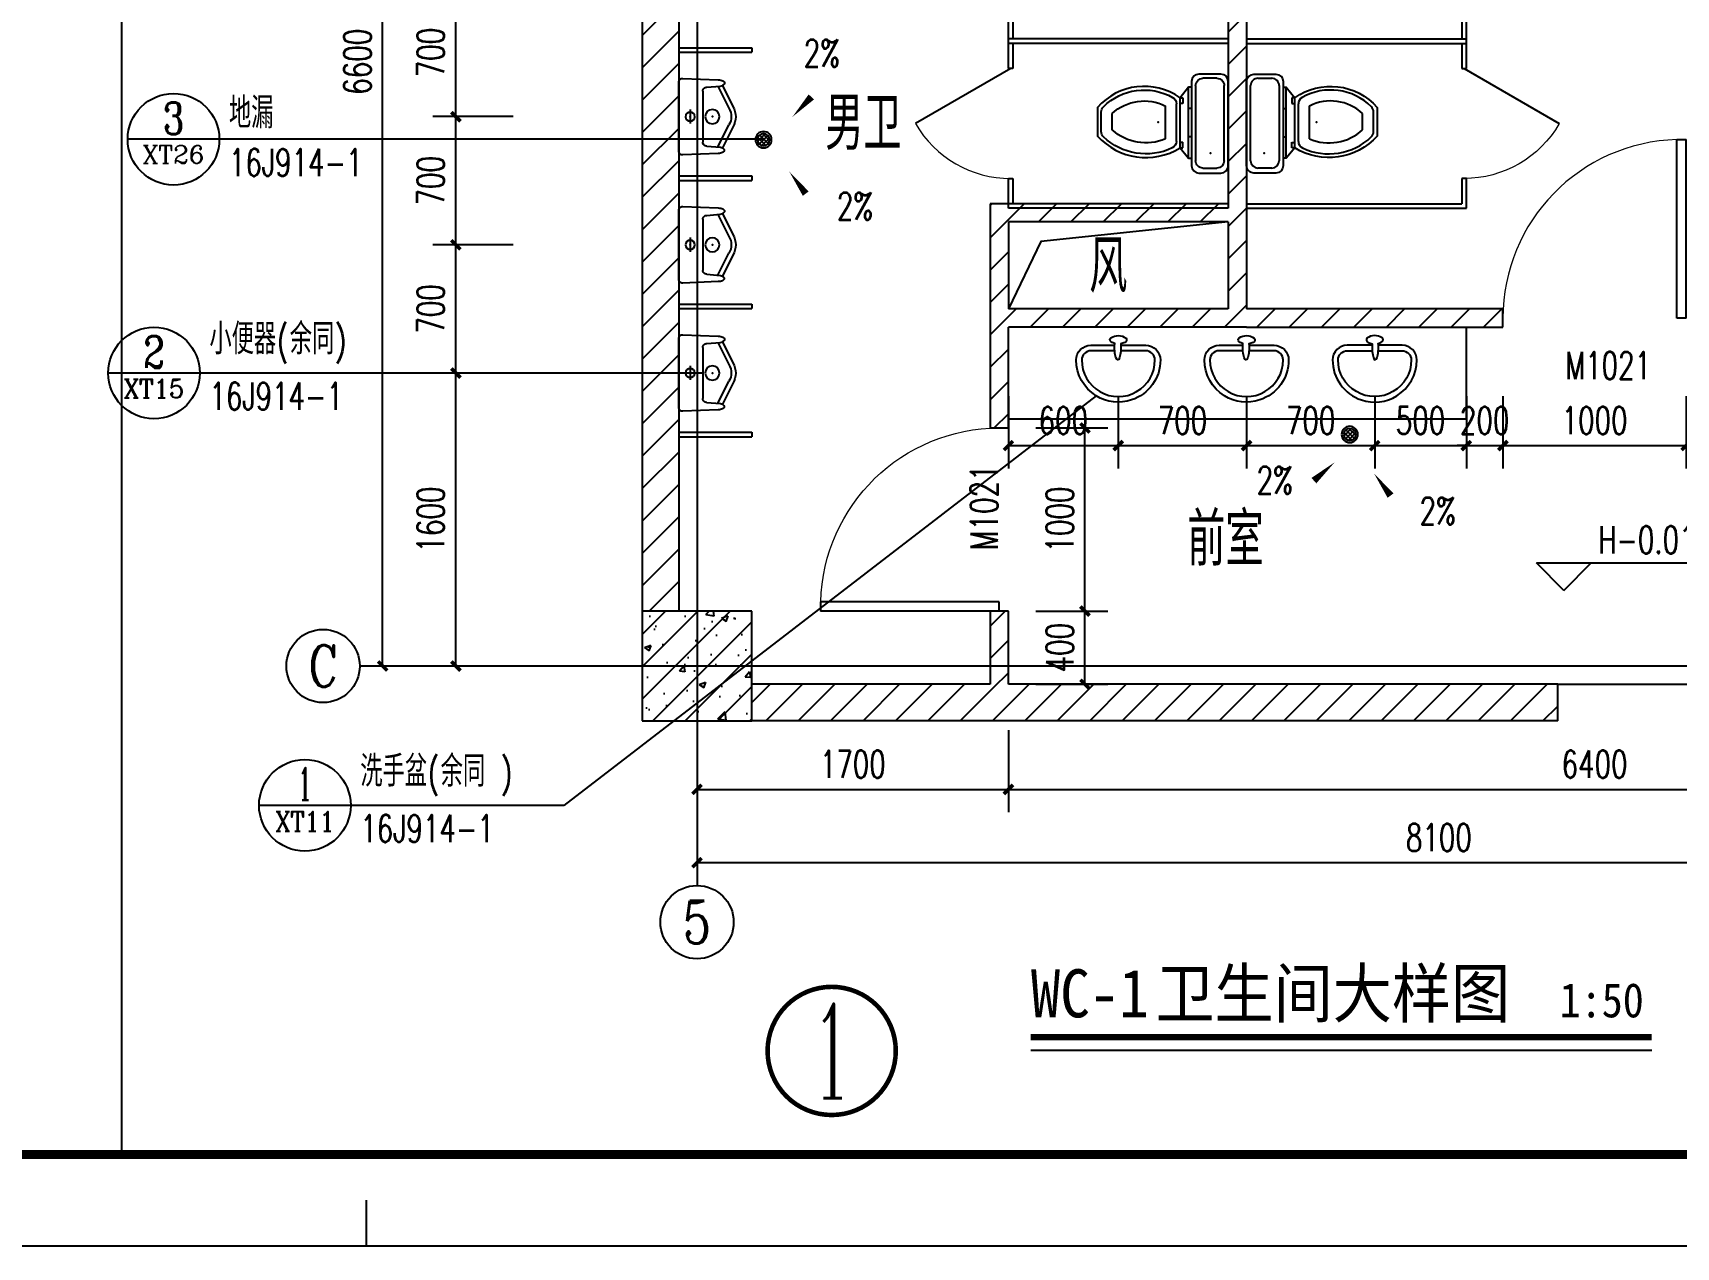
# Model space of a CAD drawing. Extents: x 1738711 to 2346805, y 1189731 to 2516152.
# Drawn here: x 2127662 to 2136634, y 1368210 to 1374842 of the extents above; entities that cross this region are included whole.
import ezdxf
from ezdxf.enums import TextEntityAlignment as Align

# ---------------------------------------------------------------- set-up
doc = ezdxf.new("R2010")
doc.units = 0
doc.header["$LTSCALE"] = 1000
doc.header["$MEASUREMENT"] = 0
doc.linetypes.add('复件 140224通州运河二期售楼部条件图_t3$0$X-ME SHAFT SH$0$X-B2$0$WATER_LINE', pattern=[0])
doc.layers.add('_0', color=7, linetype='Continuous', lineweight=25)
for name, color, linetype in [('AD-NOTE-BLPT', 3, 'Continuous'), ('AR-TEXT', 7, 'Continuous'), ('AXIS', 3, 'Continuous'), ('AXIS_TEXT', 7, 'Continuous'), ('COLUMN', 9, 'Continuous'), ('DIM_ELEV', 3, 'Continuous'), ('DIM_IDEN', 3, 'Continuous'), ('DIM_SYMB', 3, 'Continuous'), ('DOTE', 1, 'Continuous'), ('LATRINE', 6, 'Continuous'), ('LVTRY', 6, 'Continuous'), ('PUB_DIM', 3, 'Continuous'), ('PUB_HATCH', 8, 'Continuous'), ('PUB_TEXT', 7, 'Continuous'), ('TK', 4, 'Continuous'), ('WALL', 40, 'Continuous'), ('WINDOW', 144, 'Continuous'), ('WINDOW_TEXT', 7, 'Continuous'), ('屋面地漏', 7, 'Continuous'), ('看线', 8, 'Continuous')]:
    doc.layers.add(name, color=color, linetype=linetype)
doc.styles.add('_TCH_AXIS', font='COMPLEX', dxfattribs={"bigfont": 'GBCBIG'})
doc.styles.add('_TCH_DIM', font='SIMPLEX', dxfattribs={"bigfont": 'GBCBIG'})
doc.styles.add('_TCH_DIM_T3', font='SIMPLEX', dxfattribs={"width": 0.705882, "bigfont": 'GBCBIG'})
doc.styles.add('_TCH_LABEL', font='COMPLEX', dxfattribs={"bigfont": 'GBCBIG'})
doc.styles.add('_TCH_WINDOW', font='SIMPLEX', dxfattribs={"height": 3.5, "bigfont": 'GBCBIG'})
doc.styles.add('COMPLEX', font='COMPLEX')
doc.styles.get("Standard").update_dxf_attribs({"font": 'gbenor.shx', "bigfont": 'gbcbig.shx'})
doc.styles.add('宋体', font='SIMSUN.TTF', dxfattribs={"width": 0.75})
doc.styles.add('黑体', font='simhei_0.ttf', dxfattribs={"width": 0.9})
doc.dimstyles.new('_TCH_ARCH&&50', dxfattribs={"dimtxt": 148.75, "dimasz": 50, "dimexe": 125, "dimexo": 150, "dimgap": 63.125, "dimtad": 1, "dimdec": 0, "dimzin": 0, "dimdsep": 46, "dimtxsty": '_TCH_DIM_T3', "dimblk": 'ARCHTICK', "dimcen": 0.09, "dimclrt": 7, "dimazin": 2, "dimtfac": 1, "dimtdec": 0, "dimtix": 1, "dimtmove": 2, "dimatfit": 3, "dimfxl": 50, "dimtolj": 1, "dimtzin": 0, "dimarcsym": 0})
pattern_1 = [(45, (0, 89.76), (-88.388383, 88.388383), [])]

# ---------------------------------------------------------------- blocks, each defined once
blk = doc.blocks.new('$lvtry$00000218')
at = {"color": 0, "linetype": 'Continuous'}
for p, q in [((-243.2, -138.2), (-243.2, -61.8)), ((-203.2, -21.8), (207.7, -21.8)), ((247.7, -61.8), (247.7, -138.2)), ((207.7, -178.2), (-203.2, -178.2)), ((198.4, -200), (-189.5, -200)), ((-189.5, -216.1), (198.4, -216.1)), ((-132.7, -262.9), (-132.7, -247.7)), ((-132.7, -247.7), (-103, -247.7)), ((-132.7, -262.9), (140.9, -262.9)), ((-103, -247.7), (-103, -262.9)), ((-103, -247.7), (-102.3, -247.7)), ((-73.2, -200), (-73.2, -216.1)), ((-73.1, -216.1), (82.7, -216.1)), ((82.6, -200.5), (82.6, -216.1)), ((140.9, -247.7), (110.1, -247.7)), ((110.1, -247.7), (110.1, -262.9)), ((140.9, -262.9), (140.9, -247.7)), ((-97, -282.9), (108, -282.9)), ((-83.9, -342.9), (96.1, -342.9)), ((-43.6, -693.3), (63.6, -693.3)), ((-34.9, -633.3), (55.2, -633.3))]:
    blk.add_line(p, q, dxfattribs=at)
blk.add_lwpolyline([(141, -263, -0.386399), (87.3, -713.3), (-67.9, -713.3, -0.361809), (-132.7, -262.9), (-189.5, -216.1), (-189.5, -200), (-230, -200, -0.414212), (-270, -160), (-270, -40, -0.414219), (-230, 0), (230, 0, -0.414212), (270, -40), (270, -160, -0.414212), (230, -200), (198.4, -200), (198.4, -216.1)], format="xyb", close=True, dxfattribs=at)
for centre, radius, start, end in [((-203.2, -61.8), 40, 90, 180), ((207.7, -61.8), 40, 0, 90), ((-203.2, -138.2), 40, 180, 270), ((207.7, -138.2), 40, 270, 0), ((170.2, -449.2), 335.6, 154.70093, 223.66894), ((-97, -322.9), 40, 90, 154.70093), ((170.2, -449.2), 275.6, 157.30759, 221.91508), ((-133.7, -458.6), 257.2, 317.21877, 26.73874), ((-133.7, -458.6), 317.2, 315.38445, 29.31499), ((108, -322.9), 40, 29.31499, 90), ((-43.6, -653.3), 40, 223.66894, 270), ((63.6, -653.3), 40, 270, 315.38445)]:
    blk.add_arc(centre, radius, start, end, dxfattribs=at)
at = {"color": 0}
for p in [(-162, -96.9), (7.2, -381.7)]:
    blk.add_point(p, dxfattribs=at)
blk = doc.blocks.new('$TCHSYS$APDOOR2D')
blk.add_line((0.5, 0), (0, 0.866))
at = {"lineweight": 13}
blk.add_arc((0.5, 0), 1, 120, 180, dxfattribs=at)
blk = doc.blocks.new('herahraehreh')
at = {"layer": 'LATRINE'}
for p, q in [((5930053.5, 676666.8), (5928853.5, 676666.8)), ((5928853.5, 676666.8), (5928853.5, 676504.3)), ((5930053.5, 676641.8), (5928878.5, 676641.8)), ((5928878.5, 676504.3), (5928878.5, 676641.8)), ((5930053.5, 676641.8), (5930053.5, 676666.8)), ((5928853.5, 676504.3), (5928878.5, 676504.3)), ((5928878.5, 675904.3), (5928853.5, 675904.3)), ((5928853.5, 675904.3), (5928853.5, 675741.8)), ((5928878.5, 675766.8), (5928878.5, 675904.3)), ((5930053.5, 675741.8), (5928853.5, 675741.8)), ((5930053.5, 675766.8), (5928878.5, 675766.8)), ((5930053.5, 675741.8), (5930053.5, 675766.8))]:
    blk.add_line(p, q, dxfattribs=at)
at = {"layer": 'LATRINE', "xscale": 600, "yscale": -600, "zscale": 25, "rotation": 270}
blk.add_blockref('$TCHSYS$APDOOR2D', (5928866, 676204.3), dxfattribs=at)
at = {"layer": 'LVTRY', "rotation": 269.9999999999435}
blk.add_blockref('$lvtry$00000218', (5930053.5, 676204.3), dxfattribs=at)
blk = doc.blocks.new('hjashrtahreahe')
blk.add_line((42800, 0), (42800, 500))
at = {"const_width": 25}
blk.add_lwpolyline([(42800, 500), (42800, 0)], dxfattribs=at)
at = {"layer": 'TK', "color": 7, "const_width": 25}
blk.add_lwpolyline([(0, 59400), (84100, 59400), (84100, 0), (0, 0)], close=True, dxfattribs=at)
at = {"layer": 'TK', "color": 3, "const_width": 100}
blk.add_lwpolyline([(2500, 1000), (2500, 58400), (83100, 58400), (83100, 1000)], close=True, dxfattribs=at)
at = {"layer": 'TK', "style": '宋体', "width": 0.75}
for tag, height, p in [('项目负责人', 350, (6003, 57089)), ('专业负责人', 350, (6003, 56224)), ('设计人', 350, (6003, 55419)), ('版号1', 250, (77304, 22193)), ('时间1', 250, (82405, 22193)), ('版号2', 250, (77304, 21593)), ('时间2', 250, (82405, 21593)), ('版号3', 250, (77304, 20993)), ('时间3', 250, (82405, 20993)), ('建筑会签', 0.0001, (78978, 2403)), ('电气会签', 0.0001, (82128, 2403)), ('结构会签', 0.0001, (78978, 1803)), ('暖通会签', 0.0001, (82128, 1803)), ('给排水会签', 0.0001, (78978, 1250)), ('智能化会签', 0.0001, (82128, 1250))]:
    blk.add_attdef(tag, text='', height=height, dxfattribs=at).set_placement(p, align=Align.CENTER)
for tag, p in [('合作设计单位', (80816, 48986)), ('版号说明1', (79854, 22318)), ('版号说明2', (79854, 21718)), ('版号说明3', (79854, 21118)), ('浙江绿储科技有限公司', (80545, 16036)), ('百兆瓦级集中式熔盐储能关键', (80545, 14953)), ('设备研发及制造基地项目', (80545, 14603)), ('1#研发楼', (80545, 13636)), ('图名', (80545, 12436)), ('工程编号', (78978, 11461)), ('子项编号', (82128, 11461)), ('建筑', (78978, 10711)), ('图号', (82128, 10711)), ('施工图', (78978, 9961)), ('2023.03', (82128, 9961)), ('审定', (79353, 8461)), ('审核', (79353, 7711)), ('工程负责', (79353, 6961)), ('专业负责', (79353, 6211)), ('设计', (79353, 5461)), ('制图', (79353, 4711)), ('校对', (79353, 3961))]:
    blk.add_attdef(tag, text='', height=250, dxfattribs=at).set_placement(p, align=Align.MIDDLE_CENTER)
blk = doc.blocks.new('A$C150E2539')
at = {"layer": 'AD-NOTE-BLPT', "color": 3}
for p, q in [((138, 195), (70, 128)), ((168, 183), (83, 98)), ((87, 178), (172, 93)), ((114, 194), (188, 120)), ((168, 182), (176, 174)), ((72, 151), (145, 78)), ((186, 158), (108, 80)), ((187, 117), (149, 79))]:
    blk.add_line(p, q, dxfattribs=at)
for radius in [79.8, 60]:
    blk.add_circle((130, 136), radius, dxfattribs=at)
blk = doc.blocks.new('_ArchTick')
at = {"color": 0, "linetype": 'ByBlock', "const_width": 0.4}
blk.add_lwpolyline([(-0.5, -0.5), (0.5, 0.5)], dxfattribs=at)
blk = doc.blocks.new('*D273')
at = {"layer": 'Defpoints', "color": 0, "transparency": 16777216}
for p in [(2132988.4, 1372683.6), (2133406.1, 1372683.6), (2132988.4, 1371683.6)]:
    blk.add_point(p, dxfattribs=at)
at = {"layer": 'PUB_DIM', "color": 0, "lineweight": -2, "transparency": 16777216}
for p, q in [((2133138.4, 1372683.6), (2133531.1, 1372683.6)), ((2133406.1, 1371683.6), (2133406.1, 1372683.6)), ((2133138.4, 1371683.6), (2133531.1, 1371683.6))]:
    blk.add_line(p, q, dxfattribs=at)
at = {"layer": 'PUB_DIM', "color": 0, "lineweight": -2, "transparency": 16777216, "xscale": 50, "yscale": 50, "zscale": 50}
for p, rotation in [((2133406.1, 1372683.6), 90), ((2133406.1, 1371683.6), 270)]:
    blk.add_blockref('_ArchTick', p, dxfattribs=dict(at, rotation=rotation))
at = {"layer": 'PUB_DIM', "color": 7, "transparency": 16777216, "insert": (2133268.6, 1372183.6), "char_height": 148.75, "attachment_point": 5, "rotation": 90, "style": '_TCH_DIM_T3'}
blk.add_mtext('\\A1;1000', dxfattribs=at)
blk = doc.blocks.new('*D274')
at = {"layer": 'Defpoints', "color": 0, "transparency": 16777216}
for p in [(2132988.4, 1371683.6), (2133406.1, 1371683.6), (2132988.4, 1371283.6)]:
    blk.add_point(p, dxfattribs=at)
at = {"layer": 'PUB_DIM', "color": 0, "lineweight": -2, "transparency": 16777216}
for p, q in [((2133138.4, 1371683.6), (2133531.1, 1371683.6)), ((2133406.1, 1371283.6), (2133406.1, 1371683.6)), ((2133138.4, 1371283.6), (2133531.1, 1371283.6))]:
    blk.add_line(p, q, dxfattribs=at)
at = {"layer": 'PUB_DIM', "color": 0, "lineweight": -2, "transparency": 16777216, "xscale": 50, "yscale": 50, "zscale": 50}
for p, rotation in [((2133406.1, 1371683.6), 90), ((2133406.1, 1371283.6), 270)]:
    blk.add_blockref('_ArchTick', p, dxfattribs=dict(at, rotation=rotation))
at = {"layer": 'PUB_DIM', "color": 7, "transparency": 16777216, "insert": (2133268.6, 1371483.6), "char_height": 148.75, "attachment_point": 5, "rotation": 90, "style": '_TCH_DIM_T3'}
blk.add_mtext('\\A1;400', dxfattribs=at)
blk = doc.blocks.new('*D2049')
at = {"layer": 'Defpoints', "color": 0, "transparency": 16777216}
for p in [(2132988.4, 1373006.6), (2133588.4, 1373006.6), (2133588.4, 1372587.4)]:
    blk.add_point(p, dxfattribs=at)
at = {"layer": 'PUB_DIM', "color": 0, "lineweight": -2, "transparency": 16777216}
for p, q in [((2132988.4, 1372856.6), (2132988.4, 1372462.4)), ((2133588.4, 1372856.6), (2133588.4, 1372462.4)), ((2132988.4, 1372587.4), (2133588.4, 1372587.4))]:
    blk.add_line(p, q, dxfattribs=at)
at = {"layer": 'PUB_DIM', "color": 0, "lineweight": -2, "transparency": 16777216, "xscale": 50, "yscale": 50, "zscale": 50, "rotation": 180}
blk.add_blockref('_ArchTick', (2132988.4, 1372587.4), dxfattribs=at)
at = {"layer": 'PUB_DIM', "color": 0, "lineweight": -2, "transparency": 16777216, "xscale": 50, "yscale": 50, "zscale": 50}
blk.add_blockref('_ArchTick', (2133588.4, 1372587.4), dxfattribs=at)
at = {"layer": 'PUB_DIM', "color": 7, "transparency": 16777216, "insert": (2133288.4, 1372724.9), "char_height": 148.75, "attachment_point": 5, "style": '_TCH_DIM_T3'}
blk.add_mtext('\\A1;600', dxfattribs=at)
blk = doc.blocks.new('*D2050')
at = {"layer": 'Defpoints', "color": 0, "transparency": 16777216}
for p in [(2133588.4, 1373006.6), (2134288.4, 1373006.6), (2134288.4, 1372587.4)]:
    blk.add_point(p, dxfattribs=at)
at = {"layer": 'PUB_DIM', "color": 0, "lineweight": -2, "transparency": 16777216}
for p, q in [((2133588.4, 1372856.6), (2133588.4, 1372462.4)), ((2134288.4, 1372856.6), (2134288.4, 1372462.4)), ((2133588.4, 1372587.4), (2134288.4, 1372587.4))]:
    blk.add_line(p, q, dxfattribs=at)
at = {"layer": 'PUB_DIM', "color": 0, "lineweight": -2, "transparency": 16777216, "xscale": 50, "yscale": 50, "zscale": 50, "rotation": 180}
blk.add_blockref('_ArchTick', (2133588.4, 1372587.4), dxfattribs=at)
at = {"layer": 'PUB_DIM', "color": 0, "lineweight": -2, "transparency": 16777216, "xscale": 50, "yscale": 50, "zscale": 50}
blk.add_blockref('_ArchTick', (2134288.4, 1372587.4), dxfattribs=at)
at = {"layer": 'PUB_DIM', "color": 7, "transparency": 16777216, "insert": (2133938.4, 1372724.9), "char_height": 148.75, "attachment_point": 5, "style": '_TCH_DIM_T3'}
blk.add_mtext('\\A1;700', dxfattribs=at)
blk = doc.blocks.new('*D2051')
at = {"layer": 'Defpoints', "color": 0, "transparency": 16777216}
for p in [(2134288.4, 1373006.6), (2134988, 1373006.6), (2134988, 1372587.4)]:
    blk.add_point(p, dxfattribs=at)
at = {"layer": 'PUB_DIM', "color": 0, "lineweight": -2, "transparency": 16777216}
for p, q in [((2134288.4, 1372856.6), (2134288.4, 1372462.4)), ((2134988, 1372856.6), (2134988, 1372462.4)), ((2134288.4, 1372587.4), (2134988, 1372587.4))]:
    blk.add_line(p, q, dxfattribs=at)
at = {"layer": 'PUB_DIM', "color": 0, "lineweight": -2, "transparency": 16777216, "xscale": 50, "yscale": 50, "zscale": 50, "rotation": 180}
blk.add_blockref('_ArchTick', (2134288.4, 1372587.4), dxfattribs=at)
at = {"layer": 'PUB_DIM', "color": 0, "lineweight": -2, "transparency": 16777216, "xscale": 50, "yscale": 50, "zscale": 50}
blk.add_blockref('_ArchTick', (2134988, 1372587.4), dxfattribs=at)
at = {"layer": 'PUB_DIM', "color": 7, "transparency": 16777216, "insert": (2134638.2, 1372724.9), "char_height": 148.75, "attachment_point": 5, "style": '_TCH_DIM_T3'}
blk.add_mtext('\\A1;700', dxfattribs=at)
blk = doc.blocks.new('*D2052')
at = {"layer": 'Defpoints', "color": 0, "transparency": 16777216}
for p in [(2134988, 1373006.6), (2135488.4, 1373006.6), (2135488.4, 1372587.4)]:
    blk.add_point(p, dxfattribs=at)
at = {"layer": 'PUB_DIM', "color": 0, "lineweight": -2, "transparency": 16777216}
for p, q in [((2134988, 1372856.6), (2134988, 1372462.4)), ((2135488.4, 1372856.6), (2135488.4, 1372462.4)), ((2134988, 1372587.4), (2135488.4, 1372587.4))]:
    blk.add_line(p, q, dxfattribs=at)
at = {"layer": 'PUB_DIM', "color": 0, "lineweight": -2, "transparency": 16777216, "xscale": 50, "yscale": 50, "zscale": 50, "rotation": 180}
blk.add_blockref('_ArchTick', (2134988, 1372587.4), dxfattribs=at)
at = {"layer": 'PUB_DIM', "color": 0, "lineweight": -2, "transparency": 16777216, "xscale": 50, "yscale": 50, "zscale": 50}
blk.add_blockref('_ArchTick', (2135488.4, 1372587.4), dxfattribs=at)
at = {"layer": 'PUB_DIM', "color": 7, "transparency": 16777216, "insert": (2135238.2, 1372724.9), "char_height": 148.75, "attachment_point": 5, "style": '_TCH_DIM_T3'}
blk.add_mtext('\\A1;500', dxfattribs=at)
blk = doc.blocks.new('*D2053')
at = {"layer": 'Defpoints', "color": 0, "transparency": 16777216}
for p in [(2135488.4, 1373006.6), (2135688.4, 1373006.6), (2135688.4, 1372587.4)]:
    blk.add_point(p, dxfattribs=at)
at = {"layer": 'PUB_DIM', "color": 0, "lineweight": -2, "transparency": 16777216}
for p, q in [((2135488.4, 1372856.6), (2135488.4, 1372462.4)), ((2135688.4, 1372856.6), (2135688.4, 1372462.4)), ((2135488.4, 1372587.4), (2135438.4, 1372587.4)), ((2135488.4, 1372587.4), (2135688.4, 1372587.4)), ((2135688.4, 1372587.4), (2135738.4, 1372587.4))]:
    blk.add_line(p, q, dxfattribs=at)
at = {"layer": 'PUB_DIM', "color": 0, "lineweight": -2, "transparency": 16777216, "xscale": 50, "yscale": 50, "zscale": 50}
blk.add_blockref('_ArchTick', (2135488.4, 1372587.4), dxfattribs=at)
at = {"layer": 'PUB_DIM', "color": 0, "lineweight": -2, "transparency": 16777216, "xscale": 50, "yscale": 50, "zscale": 50, "rotation": 180}
blk.add_blockref('_ArchTick', (2135688.4, 1372587.4), dxfattribs=at)
at = {"layer": 'PUB_DIM', "color": 7, "transparency": 16777216, "insert": (2135588.4, 1372724.9), "char_height": 148.75, "attachment_point": 5, "style": '_TCH_DIM_T3'}
blk.add_mtext('\\A1;200', dxfattribs=at)
blk = doc.blocks.new('*D2054')
at = {"layer": 'Defpoints', "color": 0, "transparency": 16777216}
for p in [(2135688.4, 1373006.6), (2136688.4, 1373006.6), (2136688.4, 1372587.4)]:
    blk.add_point(p, dxfattribs=at)
at = {"layer": 'PUB_DIM', "color": 0, "lineweight": -2, "transparency": 16777216}
for p, q in [((2135688.4, 1372856.6), (2135688.4, 1372462.4)), ((2136688.4, 1372856.6), (2136688.4, 1372462.4)), ((2135688.4, 1372587.4), (2136688.4, 1372587.4))]:
    blk.add_line(p, q, dxfattribs=at)
at = {"layer": 'PUB_DIM', "color": 0, "lineweight": -2, "transparency": 16777216, "xscale": 50, "yscale": 50, "zscale": 50, "rotation": 180}
blk.add_blockref('_ArchTick', (2135688.4, 1372587.4), dxfattribs=at)
at = {"layer": 'PUB_DIM', "color": 0, "lineweight": -2, "transparency": 16777216, "xscale": 50, "yscale": 50, "zscale": 50}
blk.add_blockref('_ArchTick', (2136688.4, 1372587.4), dxfattribs=at)
at = {"layer": 'PUB_DIM', "color": 7, "transparency": 16777216, "insert": (2136188.4, 1372724.9), "char_height": 148.75, "attachment_point": 5, "style": '_TCH_DIM_T3'}
blk.add_mtext('\\A1;1000', dxfattribs=at)
blk = doc.blocks.new('*D2059')
at = {"layer": 'Defpoints', "color": 0, "transparency": 16777216}
for p in [(2131288.4, 1371183.5), (2132988.4, 1371183.5), (2132988.4, 1370709.8)]:
    blk.add_point(p, dxfattribs=at)
at = {"layer": 'PUB_DIM', "color": 0, "lineweight": -2, "transparency": 16777216}
for p, q in [((2131288.4, 1371033.5), (2131288.4, 1370584.8)), ((2132988.4, 1371033.5), (2132988.4, 1370584.8)), ((2131288.4, 1370709.8), (2132988.4, 1370709.8))]:
    blk.add_line(p, q, dxfattribs=at)
at = {"layer": 'PUB_DIM', "color": 0, "lineweight": -2, "transparency": 16777216, "xscale": 50, "yscale": 50, "zscale": 50, "rotation": 180}
blk.add_blockref('_ArchTick', (2131288.4, 1370709.8), dxfattribs=at)
at = {"layer": 'PUB_DIM', "color": 0, "lineweight": -2, "transparency": 16777216, "xscale": 50, "yscale": 50, "zscale": 50}
blk.add_blockref('_ArchTick', (2132988.4, 1370709.8), dxfattribs=at)
at = {"layer": 'PUB_DIM', "color": 7, "transparency": 16777216, "insert": (2132138.4, 1370847.3), "char_height": 148.75, "attachment_point": 5, "style": '_TCH_DIM_T3'}
blk.add_mtext('\\A1;1700', dxfattribs=at)
blk = doc.blocks.new('*D2060')
at = {"layer": 'Defpoints', "color": 0, "transparency": 16777216}
for p in [(2132988.4, 1371183.5), (2139388.4, 1371183.5), (2139388.4, 1370709.8)]:
    blk.add_point(p, dxfattribs=at)
at = {"layer": 'PUB_DIM', "color": 0, "lineweight": -2, "transparency": 16777216}
for p, q in [((2132988.4, 1371033.5), (2132988.4, 1370584.8)), ((2139388.4, 1371033.5), (2139388.4, 1370584.8)), ((2132988.4, 1370709.8), (2139388.4, 1370709.8))]:
    blk.add_line(p, q, dxfattribs=at)
at = {"layer": 'PUB_DIM', "color": 0, "lineweight": -2, "transparency": 16777216, "xscale": 50, "yscale": 50, "zscale": 50, "rotation": 180}
blk.add_blockref('_ArchTick', (2132988.4, 1370709.8), dxfattribs=at)
at = {"layer": 'PUB_DIM', "color": 0, "lineweight": -2, "transparency": 16777216, "xscale": 50, "yscale": 50, "zscale": 50}
blk.add_blockref('_ArchTick', (2139388.4, 1370709.8), dxfattribs=at)
at = {"layer": 'PUB_DIM', "color": 7, "transparency": 16777216, "insert": (2136188.4, 1370847.3), "char_height": 148.75, "attachment_point": 5, "style": '_TCH_DIM_T3'}
blk.add_mtext('\\A1;6400', dxfattribs=at)
blk = doc.blocks.new('*D2061')
at = {"layer": 'Defpoints', "color": 0, "transparency": 16777216}
for p in [(2131288.4, 1370783.5), (2139388.4, 1370783.5), (2139388.4, 1370309.8)]:
    blk.add_point(p, dxfattribs=at)
at = {"layer": 'PUB_DIM', "color": 0, "lineweight": -2, "transparency": 16777216}
for p, q in [((2131288.4, 1370633.5), (2131288.4, 1370184.8)), ((2139388.4, 1370633.5), (2139388.4, 1370184.8)), ((2131288.4, 1370309.8), (2139388.4, 1370309.8))]:
    blk.add_line(p, q, dxfattribs=at)
at = {"layer": 'PUB_DIM', "color": 0, "lineweight": -2, "transparency": 16777216, "xscale": 50, "yscale": 50, "zscale": 50, "rotation": 180}
blk.add_blockref('_ArchTick', (2131288.4, 1370309.8), dxfattribs=at)
at = {"layer": 'PUB_DIM', "color": 0, "lineweight": -2, "transparency": 16777216, "xscale": 50, "yscale": 50, "zscale": 50}
blk.add_blockref('_ArchTick', (2139388.4, 1370309.8), dxfattribs=at)
at = {"layer": 'PUB_DIM', "color": 7, "transparency": 16777216, "insert": (2135338.4, 1370447.3), "char_height": 148.75, "attachment_point": 5, "style": '_TCH_DIM_T3'}
blk.add_mtext('\\A1;8100', dxfattribs=at)
blk = doc.blocks.new('*D2062')
at = {"layer": 'Defpoints', "color": 0, "transparency": 16777216}
for p in [(2129571.8, 1377983.6), (2130033.8, 1377983.6), (2130033.8, 1371383.6)]:
    blk.add_point(p, dxfattribs=at)
at = {"layer": 'PUB_DIM', "color": 0, "lineweight": -2, "transparency": 16777216}
for p, q in [((2129883.8, 1377983.6), (2129446.8, 1377983.6)), ((2129571.8, 1371383.6), (2129571.8, 1377983.6)), ((2129883.8, 1371383.6), (2129446.8, 1371383.6))]:
    blk.add_line(p, q, dxfattribs=at)
at = {"layer": 'PUB_DIM', "color": 0, "lineweight": -2, "transparency": 16777216, "xscale": 50, "yscale": 50, "zscale": 50}
for p, rotation in [((2129571.8, 1377983.6), 90), ((2129571.8, 1371383.6), 270)]:
    blk.add_blockref('_ArchTick', p, dxfattribs=dict(at, rotation=rotation))
at = {"layer": 'PUB_DIM', "color": 7, "transparency": 16777216, "insert": (2129434.3, 1374683.6), "char_height": 148.75, "attachment_point": 5, "rotation": 90, "style": '_TCH_DIM_T3'}
blk.add_mtext('\\A1;6600', dxfattribs=at)
blk = doc.blocks.new('*D2063')
at = {"layer": 'Defpoints', "color": 0, "transparency": 16777216}
for p in [(2129971.8, 1372983.8), (2130433.8, 1372983.8), (2130433.8, 1371383.6)]:
    blk.add_point(p, dxfattribs=at)
at = {"layer": 'PUB_DIM', "color": 0, "lineweight": -2, "transparency": 16777216}
for p, q in [((2130283.8, 1372983.8), (2129846.8, 1372983.8)), ((2129971.8, 1371383.6), (2129971.8, 1372983.8)), ((2130283.8, 1371383.6), (2129846.8, 1371383.6))]:
    blk.add_line(p, q, dxfattribs=at)
at = {"layer": 'PUB_DIM', "color": 0, "lineweight": -2, "transparency": 16777216, "xscale": 50, "yscale": 50, "zscale": 50}
for p, rotation in [((2129971.8, 1372983.8), 90), ((2129971.8, 1371383.6), 270)]:
    blk.add_blockref('_ArchTick', p, dxfattribs=dict(at, rotation=rotation))
at = {"layer": 'PUB_DIM', "color": 7, "transparency": 16777216, "insert": (2129834.3, 1372183.7), "char_height": 148.75, "attachment_point": 5, "rotation": 90, "style": '_TCH_DIM_T3'}
blk.add_mtext('\\A1;1600', dxfattribs=at)
blk = doc.blocks.new('*D2064')
at = {"layer": 'Defpoints', "color": 0, "transparency": 16777216}
for p in [(2129971.8, 1373683.8), (2130433.8, 1373683.8), (2130433.8, 1372983.8)]:
    blk.add_point(p, dxfattribs=at)
at = {"layer": 'PUB_DIM', "color": 0, "lineweight": -2, "transparency": 16777216}
for p, q in [((2130283.8, 1373683.8), (2129846.8, 1373683.8)), ((2129971.8, 1372983.8), (2129971.8, 1373683.8)), ((2130283.8, 1372983.8), (2129846.8, 1372983.8))]:
    blk.add_line(p, q, dxfattribs=at)
at = {"layer": 'PUB_DIM', "color": 0, "lineweight": -2, "transparency": 16777216, "xscale": 50, "yscale": 50, "zscale": 50}
for p, rotation in [((2129971.8, 1373683.8), 90), ((2129971.8, 1372983.8), 270)]:
    blk.add_blockref('_ArchTick', p, dxfattribs=dict(at, rotation=rotation))
at = {"layer": 'PUB_DIM', "color": 7, "transparency": 16777216, "insert": (2129834.3, 1373333.8), "char_height": 148.75, "attachment_point": 5, "rotation": 90, "style": '_TCH_DIM_T3'}
blk.add_mtext('\\A1;700', dxfattribs=at)
blk = doc.blocks.new('*D2065')
at = {"layer": 'Defpoints', "color": 0, "transparency": 16777216}
for p in [(2129971.8, 1374383.8), (2130433.8, 1374383.8), (2130433.8, 1373683.8)]:
    blk.add_point(p, dxfattribs=at)
at = {"layer": 'PUB_DIM', "color": 0, "lineweight": -2, "transparency": 16777216}
for p, q in [((2130283.8, 1374383.8), (2129846.8, 1374383.8)), ((2129971.8, 1373683.8), (2129971.8, 1374383.8)), ((2130283.8, 1373683.8), (2129846.8, 1373683.8))]:
    blk.add_line(p, q, dxfattribs=at)
at = {"layer": 'PUB_DIM', "color": 0, "lineweight": -2, "transparency": 16777216, "xscale": 50, "yscale": 50, "zscale": 50}
for p, rotation in [((2129971.8, 1374383.8), 90), ((2129971.8, 1373683.8), 270)]:
    blk.add_blockref('_ArchTick', p, dxfattribs=dict(at, rotation=rotation))
at = {"layer": 'PUB_DIM', "color": 7, "transparency": 16777216, "insert": (2129834.3, 1374033.8), "char_height": 148.75, "attachment_point": 5, "rotation": 90, "style": '_TCH_DIM_T3'}
blk.add_mtext('\\A1;700', dxfattribs=at)
blk = doc.blocks.new('*D2066')
at = {"layer": 'Defpoints', "color": 0, "transparency": 16777216}
for p in [(2129971.8, 1375083.8), (2130433.8, 1375083.8), (2130433.8, 1374383.8)]:
    blk.add_point(p, dxfattribs=at)
at = {"layer": 'PUB_DIM', "color": 0, "lineweight": -2, "transparency": 16777216}
for p, q in [((2130283.8, 1375083.8), (2129846.8, 1375083.8)), ((2129971.8, 1374383.8), (2129971.8, 1375083.8)), ((2130283.8, 1374383.8), (2129846.8, 1374383.8))]:
    blk.add_line(p, q, dxfattribs=at)
at = {"layer": 'PUB_DIM', "color": 0, "lineweight": -2, "transparency": 16777216, "xscale": 50, "yscale": 50, "zscale": 50}
for p, rotation in [((2129971.8, 1375083.8), 90), ((2129971.8, 1374383.8), 270)]:
    blk.add_blockref('_ArchTick', p, dxfattribs=dict(at, rotation=rotation))
at = {"layer": 'PUB_DIM', "color": 7, "transparency": 16777216, "insert": (2129834.3, 1374733.8), "char_height": 148.75, "attachment_point": 5, "rotation": 90, "style": '_TCH_DIM_T3'}
blk.add_mtext('\\A1;700', dxfattribs=at)
blk = doc.blocks.new('$plan$00003672')
at = {"layer": 'LVTRY'}
blk.add_lwpolyline([(-12.8, -52.9), (-148.9, -52.9, 0.414214), (-228.9, -132.9, 0.32323), (-71.3, -351.2, 0.221893), (121.9, -328.6, 0.260048), (231.1, -132.9, 0.414214), (151.1, -52.9), (21.2, -52.9), (20.6, -43.6), (35.2, -38.1), (42.6, -32.3, 0.455591), (41.5, -12.4, 0.320583), (-41, -14.1, 0.528402), (-35.1, -36.9, 0.105242), (-12.3, -44.8), (-12.8, -52.9)], format="xyb", close=True, dxfattribs=at)
blk.add_lwpolyline([(20.9, -82.9), (151.1, -82.9, -0.414214), (201.1, -132.9, -1), (-198.9, -132.9, -0.414214), (-148.9, -82.9), (-12.5, -82.9)], format="xyb", dxfattribs=at)
blk.add_ellipse((4.2, -65), major_axis=(0, -67.6), ratio=0.25596, start_param=4.408868, end_param=8.176048, dxfattribs=at)
blk = doc.blocks.new('$lvtry$00000235')
at = {"color": 0}
for p, q in [((-39.3, -62.6), (37.9, -62.6)), ((-160.7, -153.6), (-167.1, -227.1)), ((-139.7, -131.7), (139.6, -131.7)), ((160.6, -153.6), (166.8, -226.2)), ((-166, -214.4), (-45.7, -274.1)), ((165.8, -214.3), (45.4, -274.1))]:
    blk.add_line(p, q, dxfattribs=at)
blk.add_lwpolyline([(57, -295.2), (170.8, -238.6, 0.002799), (171, -239, 0.105175), (177.5, -246.8, 0.168909), (183.5, -248.9, 0.168909), (189.5, -246.8, 0.105175), (196, -239, 0.067291), (199.7, -228.8, 0.053441), (201.1, -215.3), (209.1, -21.9, 0.426355), (188.1, 0), (-188.1, 0, 0.42618), (-209.1, -21.9), (-201.2, -215.3, 0.050566), (-199.8, -229.6, 0.064405), (-196.1, -240.4, 0.10395), (-189.6, -248.7, 0.176068), (-183.6, -250.8, 0.176068), (-177.7, -248.7, 0.10395), (-171.2, -240.4, 0.009138), (-170.5, -238.9), (-56.4, -295.6, 0.274628)], format="xyb", close=True, dxfattribs=at)
for points in [[(-167.1, -227.1), (-170.5, -238.9)], [(167.3, -228.8), (170.8, -238.6)]]:
    blk.add_lwpolyline(points)
for centre, radius in [((0.1, -62.6), 25), ((0, -183.8), 39.1)]:
    blk.add_circle(centre, radius, dxfattribs=at)
for centre, radius, start, end in [((-139.7, -152.7), 21, 90, 182.33087), ((139.6, -152.7), 21, 357.63518, 90), ((230, -215.3), 64.1, 189.8691, 192.23606), ((-0.1, -199.8), 87.2, 238.52357, 301.47643)]:
    blk.add_arc(centre, radius, start, end, dxfattribs=at)
for p in [(0.1, -62.6), (0, -183.8)]:
    blk.add_point(p, dxfattribs=at)
blk = doc.blocks.new('_AXISO')
blk.add_circle((0, 0), 0.5)
at = {"layer": 'AXIS_TEXT', "style": 'COMPLEX', "width": 1.041667}
blk.add_attdef('A', text='', height=0.56, dxfattribs=at).set_placement((-0.25, -0.28), (0.25, -0.28), align=Align.FIT)
blk = doc.blocks.new('$DorLib2D$00000001')
for p, q in [((0.45, 0.975), (0.5, 0.975)), ((0.45, 0), (0.45, 0.975)), ((0.5, 0), (0.5, 0.975)), ((0.5, 0), (0.45, 0))]:
    blk.add_line(p, q)
at = {"lineweight": 13}
blk.add_arc((0.475, 0), 0.975, 91.46928, 180, dxfattribs=at)

msp = doc.modelspace()

# ---------------------------------------------------------------- hatches: boundary and pattern name
at = {"layer": 'PUB_HATCH'}
h = msp.add_hatch(dxfattribs=at)
h.set_pattern_fill('普通砖', color=256, scale=50, style=0)
h.set_pattern_definition(pattern_1)
h.paths.add_polyline_path([(2130988.4, 1371683.6), (2131188.4, 1371683.6), (2131188.4, 1377483.6), (2130988.4, 1377483.6)])
h = msp.add_hatch(dxfattribs=at)
h.set_pattern_fill('普通砖', color=256, scale=50, style=0)
h.set_pattern_definition(pattern_1)
h.paths.add_polyline_path([(2134288.4, 1376596.1), (2134188.4, 1376596.1), (2134188.4, 1373908.6), (2134221.8, 1373841.9), (2134288.4, 1373808.6)])
h = msp.add_hatch(dxfattribs=at)
h.set_pattern_fill('普通砖', color=256, scale=50, style=0)
h.set_pattern_definition(pattern_1)
h.paths.add_polyline_path([(2132988.4, 1373808.6), (2132888.4, 1373908.6), (2132888.4, 1373233.6), (2132955.1, 1373266.9), (2132988.4, 1373333.6)])
h = msp.add_hatch(dxfattribs=at)
h.set_pattern_fill('普通砖', color=256, scale=50, style=0)
h.set_pattern_definition(pattern_1)
h.paths.add_polyline_path([(2134221.8, 1373841.9), (2134188.4, 1373908.6), (2132888.4, 1373908.6), (2132988.4, 1373808.6), (2134188.4, 1373808.6)])
h = msp.add_hatch(dxfattribs=at)
h.set_pattern_fill('普通砖', color=256, scale=50, style=0)
h.set_pattern_definition(pattern_1)
h.paths.add_polyline_path([(2134221.8, 1373841.9), (2134188.4, 1373808.6), (2134188.4, 1373333.6), (2134255.1, 1373300.2), (2134288.4, 1373333.6), (2134288.4, 1373808.6)])
h = msp.add_hatch(dxfattribs=at)
h.set_pattern_fill('普通砖', color=256, scale=50, style=0)
h.set_pattern_definition(pattern_1)
h.paths.add_polyline_path([(2132888.4, 1373233.6), (2132888.4, 1372683.6), (2132988.4, 1372683.6), (2132988.4, 1373233.6), (2132955.1, 1373266.9)])
h = msp.add_hatch(dxfattribs=at)
h.set_pattern_fill('普通砖', color=256, scale=50, style=0)
h.set_pattern_definition(pattern_1)
h.paths.add_polyline_path([(2134255.1, 1373300.2), (2134188.4, 1373333.6), (2132988.4, 1373333.6), (2132955.1, 1373266.9), (2132988.4, 1373233.6), (2134288.4, 1373233.6)])
h = msp.add_hatch(dxfattribs=at)
h.set_pattern_fill('普通砖', color=256, scale=50, style=0)
h.set_pattern_definition(pattern_1)
h.paths.add_polyline_path([(2134288.4, 1373233.6), (2135688.4, 1373233.6), (2135688.4, 1373333.6), (2134288.4, 1373333.6), (2134255.1, 1373300.2)])
at = {"layer": 'PUB_HATCH', "linetype": '复件 140224通州运河二期售楼部条件图_t3$0$X-ME SHAFT SH$0$X-B2$0$WATER_LINE'}
h = msp.add_hatch(dxfattribs=at)
h.set_pattern_fill('钢筋混凝土', color=256, scale=50, style=0)
h.set_pattern_definition([(45, (0, 0), (-88.3883476, 88.3883476), []), (50, (0, 0), (358.63009, -31.376067), [37.5, -412.5]), (355, (0, 0), (-69.375667, 376.096067), [30, -330]), (100.4514, (29.9, -2.6), (289.25469, 344.71977), [31.870095, -350.571056]), (46.1842, (0, 100), (533.620524, -82.75951), [56.25, -618.75]), (96.6356, (44.47, 93.1), (467.33135, 487.05894), [47.80514, -525.8565]), (351.1842, (0, 100), (467.33097, 487.0593), [45, -495]), (21, (50, 75), (298.453526, -201.309445), [37.5, -412.5]), (326, (50, 75), (121.657666, 362.57502), [30, -330]), (71.4514, (74.87, 58.22), (420.111314, 161.26525), [31.870095, -350.571056]), (37.5, (0, 0), (6.0799277, 166.446927), [0, -326, 0, -335, 0, -331.25]), (7.5, (0, 0), (131.534769, 197.205856), [0, -191, 0, -318.5, 0, -126.25]), (327.5, (-111.5, 0), (266.911218, -11.277436), [0, -125, 0, -390, 0, -517.5]), (317.5, (-161.5, 0), (291.593085, 50.052491), [0, -162.5, 0, -259, 0, -367.5])])
h.paths.add_polyline_path([(2130988.4, 1371083.6), (2131588.4, 1371083.6), (2131588.4, 1371683.6), (2130988.4, 1371683.6)])
at = {"layer": 'PUB_HATCH'}
h = msp.add_hatch(dxfattribs=at)
h.set_pattern_fill('普通砖', color=256, scale=50, style=0)
h.set_pattern_definition(pattern_1)
h.paths.add_polyline_path([(2132988.4, 1371283.6), (2132988.4, 1371683.6), (2132888.4, 1371683.6), (2132888.4, 1371283.6), (2132955.1, 1371216.9)])
h = msp.add_hatch(dxfattribs=at)
h.set_pattern_fill('普通砖', color=256, scale=50, style=0)
h.set_pattern_definition(pattern_1)
h.paths.add_polyline_path([(2132955.1, 1371216.9), (2132888.4, 1371283.6), (2131588.4, 1371283.6), (2131588.4, 1371083.6), (2132988.4, 1371083.6)])
h = msp.add_hatch(dxfattribs=at)
h.set_pattern_fill('普通砖', color=256, scale=50, style=0)
h.set_pattern_definition(pattern_1)
h.paths.add_polyline_path([(2135988.4, 1371283.6), (2132988.4, 1371283.6), (2132955.1, 1371216.9), (2132988.4, 1371083.6), (2135988.4, 1371083.6)])

# ---------------------------------------------------------------- linework, layer by layer
at = {"layer": 'AXIS'}
for p, q in [((2129946.8, 1371383.6), (2129446.8, 1371383.6)), ((2131288.4, 1370684.8), (2131288.4, 1370184.8))]:
    msp.add_line(p, q, dxfattribs=at)
at = {"layer": 'AXIS', "const_width": 25}
msp.add_lwpolyline([(2132373.5, 1369281.4, 1), (2131673.5, 1369281.4, 1)], format="xyb", close=True, dxfattribs=at)
at = {"layer": 'COLUMN', "linetype": '复件 140224通州运河二期售楼部条件图_t3$0$X-ME SHAFT SH$0$X-B2$0$WATER_LINE'}
for p, q in [((2131588.4, 1371683.6), (2130988.4, 1371683.6)), ((2130988.4, 1371683.6), (2130988.4, 1371083.6)), ((2131588.4, 1371083.6), (2131588.4, 1371683.6)), ((2130988.4, 1371083.6), (2131588.4, 1371083.6))]:
    msp.add_line(p, q, dxfattribs=at)
at = {"layer": 'DIM_ELEV'}
for p, q in [((2136020.6, 1371796.3), (2135870.6, 1371946.3)), ((2135870.6, 1371946.3), (2136863.6, 1371946.3)), ((2136020.6, 1371796.3), (2136170.6, 1371946.3))]:
    msp.add_line(p, q, dxfattribs=at)
at = {"layer": 'DIM_IDEN'}
for p, q in [((2128680.3, 1374260.3), (2128180.3, 1374260.3)), ((2129414.9, 1374260.3), (2128680.3, 1374260.3)), ((2131653.9, 1374260.3), (2129414.9, 1374260.3)), ((2128573.7, 1372983.8), (2128073.7, 1372983.8)), ((2129308.4, 1372983.8), (2128573.7, 1372983.8)), ((2131322.8, 1372983.8), (2129308.4, 1372983.8)), ((2133467.6, 1372859.4), (2130561.1, 1370622.6)), ((2129397.5, 1370622.6), (2128897.5, 1370622.6)), ((2130561.1, 1370622.6), (2129397.5, 1370622.6))]:
    msp.add_line(p, q, dxfattribs=at)
for centre in [(2128430.3, 1374260.3), (2128323.7, 1372983.8), (2129147.5, 1370622.6)]:
    msp.add_circle(centre, 250, dxfattribs=at)
at = {"layer": 'DIM_SYMB'}
for points in [[(2132188.6, 1374784.1, 0, 0, 0), (2131809.4, 1374382.6, 0, 40, 0), (2131912.4, 1374491.6, 0, 0, 0)], [(2132122.7, 1373641.2, 0, 0, 0), (2131792.2, 1374083.7, 0, 40, 0), (2131881.9, 1373963.5, 0, 0, 0)], [(2134404.9, 1372174.1, 0, 0, 0), (2134768.7, 1372495.3, 0, 40, 0), (2134656.2, 1372396, 0, 0, 0)], [(2135315.4, 1371992, 0, 0, 0), (2134984.9, 1372434.5, 0, 40, 0), (2135074.6, 1372314.3, 0, 0, 0)]]:
    msp.add_lwpolyline(points, format="xyseb", dxfattribs=at)
at = {"layer": 'DIM_SYMB', "const_width": 35}
msp.add_lwpolyline([(2133110.7, 1369356.2), (2136500.4, 1369356.2)], dxfattribs=at)
at = {"layer": 'DIM_SYMB'}
msp.add_lwpolyline([(2133110.7, 1369286.2), (2136500.4, 1369286.2)], dxfattribs=at)
at = {"layer": 'DOTE'}
for p, q in [((2131288.4, 1379215.4), (2131288.4, 1370420.6)), ((2140493.6, 1371383.6), (2129946.8, 1371383.6))]:
    msp.add_line(p, q, dxfattribs=at)
at = {"layer": 'LATRINE'}
for p, q in [((2131188.4, 1374760.6), (2131588.4, 1374760.6)), ((2131188.4, 1374760.6), (2131188.4, 1374735.6)), ((2131188.4, 1374735.6), (2131588.4, 1374735.6)), ((2131588.4, 1374760.6), (2131588.4, 1374735.6)), ((2131188.4, 1374060.6), (2131588.4, 1374060.6)), ((2131188.4, 1374060.6), (2131188.4, 1374035.6)), ((2131588.4, 1374060.6), (2131588.4, 1374035.6)), ((2131188.4, 1374035.6), (2131588.4, 1374035.6)), ((2131188.4, 1373360.6), (2131588.4, 1373360.6)), ((2131188.4, 1373360.6), (2131188.4, 1373335.6)), ((2131188.4, 1373335.6), (2131588.4, 1373335.6)), ((2131588.4, 1373360.6), (2131588.4, 1373335.6)), ((2131188.4, 1372660.6), (2131588.4, 1372660.6)), ((2131188.4, 1372660.6), (2131188.4, 1372635.6)), ((2131188.4, 1372635.6), (2131588.4, 1372635.6)), ((2131588.4, 1372660.6), (2131588.4, 1372635.6))]:
    msp.add_line(p, q, dxfattribs=at)
at = {"layer": 'LVTRY'}
msp.add_lwpolyline([(2132988.4, 1372733.6), (2135488.4, 1372733.6), (2135488.4, 1373233.6)], dxfattribs=at)
at = {"layer": 'WALL'}
for p, q in [((2130988.4, 1377483.6), (2130988.4, 1371683.6)), ((2131188.4, 1377483.6), (2131188.4, 1371683.6)), ((2134188.4, 1376596.1), (2134188.4, 1373908.6)), ((2134288.4, 1376596.1), (2134288.4, 1373808.6)), ((2132888.4, 1373908.6), (2132888.4, 1373233.6)), ((2134188.4, 1373908.6), (2132888.4, 1373908.6)), ((2132988.4, 1373808.6), (2132988.4, 1373333.6)), ((2134188.4, 1373808.6), (2132988.4, 1373808.6)), ((2134188.4, 1373808.6), (2134188.4, 1373333.6)), ((2134288.4, 1373808.6), (2134288.4, 1373333.6)), ((2134188.4, 1373333.6), (2132988.4, 1373333.6)), ((2135688.4, 1373333.6), (2134288.4, 1373333.6)), ((2135688.4, 1373233.6), (2135688.4, 1373333.6)), ((2132888.4, 1373233.6), (2132888.4, 1372683.6)), ((2134288.4, 1373233.6), (2132988.4, 1373233.6)), ((2132988.4, 1372683.6), (2132988.4, 1373233.6)), ((2134288.4, 1373233.6), (2135688.4, 1373233.6)), ((2132888.4, 1372683.6), (2132988.4, 1372683.6)), ((2132988.4, 1371683.6), (2132888.4, 1371683.6)), ((2132888.4, 1371683.6), (2132888.4, 1371283.6)), ((2132988.4, 1371283.6), (2132988.4, 1371683.6)), ((2132888.4, 1371283.6), (2131588.4, 1371283.6)), ((2135988.4, 1371283.6), (2132988.4, 1371283.6)), ((2135988.4, 1371083.6), (2135988.4, 1371283.6)), ((2132988.4, 1371083.6), (2131588.4, 1371083.6)), ((2135988.4, 1371083.6), (2132988.4, 1371083.6))]:
    msp.add_line(p, q, dxfattribs=at)
at = {"layer": 'WINDOW'}
msp.add_line((2135988.4, 1371283.6), (2138388.4, 1371283.6), dxfattribs=at)
at = {"layer": '看线'}
for points in [[(2146383.1, 1380886.4), (2128146.6, 1380886.4), (2128146.6, 1368716)], [(2134188.4, 1373808.6), (2133165.9, 1373701.4), (2132988.4, 1373333.6)]]:
    msp.add_lwpolyline(points, dxfattribs=at)

# ---------------------------------------------------------------- block references
at = {"xscale": 0.5, "yscale": 0.5, "zscale": 0.5}
msp.add_blockref('hjashrtahreahe', (2108083.1, 1368216), dxfattribs=at)
at = {"layer": '_0', "xscale": -1, "rotation": 180}
for p in [(-3795865.1, 2051450.3), (-3795865.1, 2050550.3)]:
    msp.add_blockref('herahraehreh', p, dxfattribs=at)
at = {"layer": '_0', "rotation": 180}
for p in [(8064342, 2051450.3), (8064342, 2050550.3)]:
    msp.add_blockref('herahraehreh', p, dxfattribs=at)
at = {"layer": 'AXIS'}
ref = msp.add_blockref('_AXISO', (2129246.8, 1371383.6), dxfattribs=dict(at, xscale=400, yscale=400, zscale=400))
ref.add_attrib('A', 'C', dxfattribs={"layer": 'AXIS_TEXT', "ltscale": 0.5, "height": 227.8, "style": '_TCH_AXIS'}).set_placement((2129165.4, 1371269.6), (2129328.2, 1371269.6), align=Align.FIT)
ref = msp.add_blockref('_AXISO', (2131288.4, 1369984.8), dxfattribs=dict(at, xscale=400, yscale=400, zscale=400))
ref.add_attrib('A', '5', dxfattribs={"layer": 'AXIS_TEXT', "ltscale": 0.5, "height": 233, "style": '_TCH_AXIS'}).set_placement((2131210.8, 1369868.3), (2131366.1, 1369868.3), align=Align.FIT)
at = {"layer": 'LVTRY', "yscale": -1}
for name, p, rotation in [('$lvtry$00000235', (2131188.4, 1374383.8), 270.0000000000573), ('$lvtry$00000235', (2131188.4, 1373683.8), 270.0000000000573), ('$lvtry$00000235', (2131188.4, 1372983.8), 270.0000000000573), ('$plan$00003672', (2133589.5, 1373188), 180.000000000475), ('$plan$00003672', (2134289.5, 1373188), 180.000000000475)]:
    msp.add_blockref(name, p, dxfattribs=dict(at, rotation=rotation))
at = {"layer": 'LVTRY', "rotation": 359.9999999995251}
msp.add_blockref('$plan$00003672', (2134986.9, 1373188), dxfattribs=at)
at = {"layer": 'WINDOW'}
ref = msp.add_blockref('$DorLib2D$00000001', (2136188.4, 1373283.6), dxfattribs=dict(at, xscale=-1000, yscale=-1000, zscale=-1000, rotation=179.9999999963124))
ref.add_attrib('A', 'M1021', (2136028.8, 1372951), dxfattribs={"layer": 'WINDOW_TEXT', "ltscale": 0.5, "height": 148.75, "rotation": 360, "style": '_TCH_WINDOW', "width": 0.705882})
ref = msp.add_blockref('$DorLib2D$00000001', (2132938.4, 1372183.6), dxfattribs=dict(at, xscale=1000, yscale=-1000, zscale=1000, rotation=269.9999998381995))
ref.add_attrib('A', 'M1021', (2132930.4, 1372016.1), dxfattribs={"layer": 'WINDOW_TEXT', "ltscale": 0.5, "height": 148.75, "rotation": 90, "style": '_TCH_WINDOW', "width": 0.705882})
at = {"layer": '屋面地漏', "color": 120, "xscale": -0.5568, "yscale": 0.5568, "zscale": 0.5568, "rotation": 359.9999999999902}
for p in [(2131723.7, 1374182.1), (2134924, 1372572.4)]:
    msp.add_blockref('A$C150E2539', p, dxfattribs=at)

# ---------------------------------------------------------------- texts
at = {"layer": 'AR-TEXT'}
for s, height, p in [('男卫', 289.36, (2131988.2, 1374202)), ('风', 289.4, (2133429.5, 1373421.9)), ('前室', 289.36, (2133965, 1371930.9))]:
    msp.add_text(s, height=height, dxfattribs=at).set_placement(p)
at = {"layer": 'PUB_TEXT', "color": 7}
for s, height, style, width, p in [('2%%%', 148.75, '_TCH_DIM', 0.705882, (2131871, 1374655.7)), ('16J914-1', 148.75, '_TCH_DIM', 0.705882, (2128732.8, 1374059.1)), ('2%%%', 148.75, '_TCH_DIM', 0.705882, (2132051.9, 1373820.7)), ('(', 148.8, '_TCH_DIM', 0.705882, (2128994.8, 1373085.9)), (')', 148.8, '_TCH_DIM', 0.705882, (2129310.6, 1373085.9)), ('16J914-1', 148.75, '_TCH_DIM', 0.705882, (2128626.2, 1372782.6)), ('2%%%', 148.75, '_TCH_DIM', 0.705882, (2134343.9, 1372323.8)), ('2%%%', 148.75, '_TCH_DIM', 0.705882, (2135233.2, 1372155.9)), ('H-0.015', 148.75, '_TCH_DIM', 0.705882, (2136208.6, 1371998.8)), ('(', 148.8, '_TCH_DIM', 0.705882, (2129818.6, 1370724.7)), (')', 148.8, '_TCH_DIM', 0.705882, (2130216.5, 1370724.7)), ('16J914-1', 148.75, '_TCH_DIM', 0.705882, (2129450, 1370421.4)), ('卫生间大样图', 262.87, '黑体', 0.9, (2133791.2, 1369464.6)), ('WC-1', 262.87, '黑体', 0.9, (2133110.7, 1369464.6)), ('1:50', 187.76, '黑体', 0.9, (2135997.6, 1369464.6))]:
    msp.add_text(s, height=height, dxfattribs=dict(at, style=style, width=width)).set_placement(p)
at = {"layer": 'PUB_TEXT', "color": 7, "style": '_TCH_DIM'}
for s, p in [('地漏', (2128732.8, 1374320.3)), ('小便器', (2128626.2, 1373085.9)), ('余同', (2129064.8, 1373085.9)), ('余同', (2129888.6, 1370724.7)), ('洗手盆', (2129450, 1370724.7))]:
    msp.add_text(s, height=168.79, dxfattribs=at).set_placement(p)
at = {"layer": 'PUB_TEXT', "color": 7, "style": '_TCH_LABEL'}
for s, height, p, p2 in [('3', 174, (2128372.3, 1374288), (2128488.3, 1374288)), ('XT26', 97.23, (2128261.3, 1374128.3), (2128599.3, 1374128.3)), ('2', 174, (2128265.7, 1373011.5), (2128381.7, 1373011.5)), ('XT15', 102.18, (2128158.3, 1372847.5), (2128489.2, 1372847.5)), ('1', 178.5, (2129109.3, 1370650.1), (2129185.7, 1370650.1)), ('XT11', 107.52, (2128986.2, 1370481.7), (2129308.8, 1370481.7)), ('1', 514.7, (2131913.2, 1369024.1), (2132133.8, 1369024.1))]:
    msp.add_text(s, height=height, dxfattribs=at).set_placement(p, p2, align=Align.FIT)

# ---------------------------------------------------------------- dimensions: what is measured, and where the dimension line sits
at = {"layer": 'PUB_DIM'}
for p1, p2, distance, picture, middle in [((2130033.8, 1371383.6), (2130033.8, 1377983.6), 462, '*D2062', (2129434.3, 1374683.6)), ((2130433.8, 1374383.8), (2130433.8, 1375083.8), 462, '*D2066', (2129834.3, 1374733.8)), ((2130433.8, 1373683.8), (2130433.8, 1374383.8), 462, '*D2065', (2129834.3, 1374033.8)), ((2130433.8, 1372983.8), (2130433.8, 1373683.8), 462, '*D2064', (2129834.3, 1373333.8)), ((2130433.8, 1371383.6), (2130433.8, 1372983.8), 462, '*D2063', (2129834.3, 1372183.7)), ((2132988.4, 1373006.6), (2133588.4, 1373006.6), -419.1, '*D2049', (2133288.4, 1372724.9)), ((2133588.4, 1373006.6), (2134288.4, 1373006.6), -419.1, '*D2050', (2133938.4, 1372724.9)), ((2134288.4, 1373006.6), (2134988, 1373006.6), -419.1, '*D2051', (2134638.2, 1372724.9)), ((2134988, 1373006.6), (2135488.4, 1373006.6), -419.1, '*D2052', (2135238.2, 1372724.9)), ((2135488.4, 1373006.6), (2135688.4, 1373006.6), -419.1, '*D2053', (2135588.4, 1372724.9)), ((2135688.4, 1373006.6), (2136688.4, 1373006.6), -419.1, '*D2054', (2136188.4, 1372724.9)), ((2132988.4, 1371683.6), (2132988.4, 1372683.6), -417.7, '*D273', (2133268.6, 1372183.6)), ((2132988.4, 1371283.6), (2132988.4, 1371683.6), -417.7, '*D274', (2133268.6, 1371483.6)), ((2131288.4, 1371183.5), (2132988.4, 1371183.5), -473.7, '*D2059', (2132138.4, 1370847.3)), ((2132988.4, 1371183.5), (2139388.4, 1371183.5), -473.7, '*D2060', (2136188.4, 1370847.3)), ((2131288.4, 1370783.5), (2139388.4, 1370783.5), -473.7, '*D2061', (2135338.4, 1370447.3))]:
    dim = msp.add_aligned_dim(p1=p1, p2=p2, distance=distance, dimstyle='_TCH_ARCH&&50', dxfattribs=at)
    dim.commit()
    dim.dimension.update_dxf_attribs({"geometry": picture, "text_midpoint": middle})

doc.saveas('drawing.dxf')
